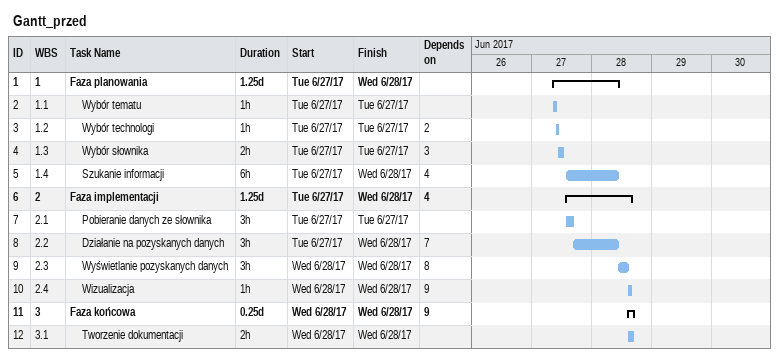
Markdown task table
Gantt_przed

| ID | WBS | Task | Duration | Start | Finish | Predecessors |
|---|---|---|---|---|---|---|
| 1 | 1 | **Faza planowania** | 1.25d | 2017-06-27 | 2017-06-28 |  |
| 2 | 1.1 | Wybór tematu | 1h | 2017-06-27 | 2017-06-27 |  |
| 3 | 1.2 | Wybór technologi | 1h | 2017-06-27 | 2017-06-27 | 2 |
| 4 | 1.3 | Wybór słownika | 2h | 2017-06-27 | 2017-06-27 | 3 |
| 5 | 1.4 | Szukanie informacji | 6h | 2017-06-27 | 2017-06-28 | 4 |
| 6 | 2 | **Faza implementacji** | 1.25d | 2017-06-27 | 2017-06-28 | 4 |
| 7 | 2.1 | Pobieranie danych ze słownika | 3h | 2017-06-27 | 2017-06-27 |  |
| 8 | 2.2 | Działanie na pozyskanych danych | 3h | 2017-06-27 | 2017-06-28 | 7 |
| 9 | 2.3 | Wyświetlanie pozyskanych danych | 3h | 2017-06-28 | 2017-06-28 | 8 |
| 10 | 2.4 | Wizualizacja | 1h | 2017-06-28 | 2017-06-28 | 9 |
| 11 | 3 | **Faza końcowa** | 0.25d | 2017-06-28 | 2017-06-28 | 9 |
| 12 | 3.1 | Tworzenie dokumentacji | 2h | 2017-06-28 | 2017-06-28 |  |
